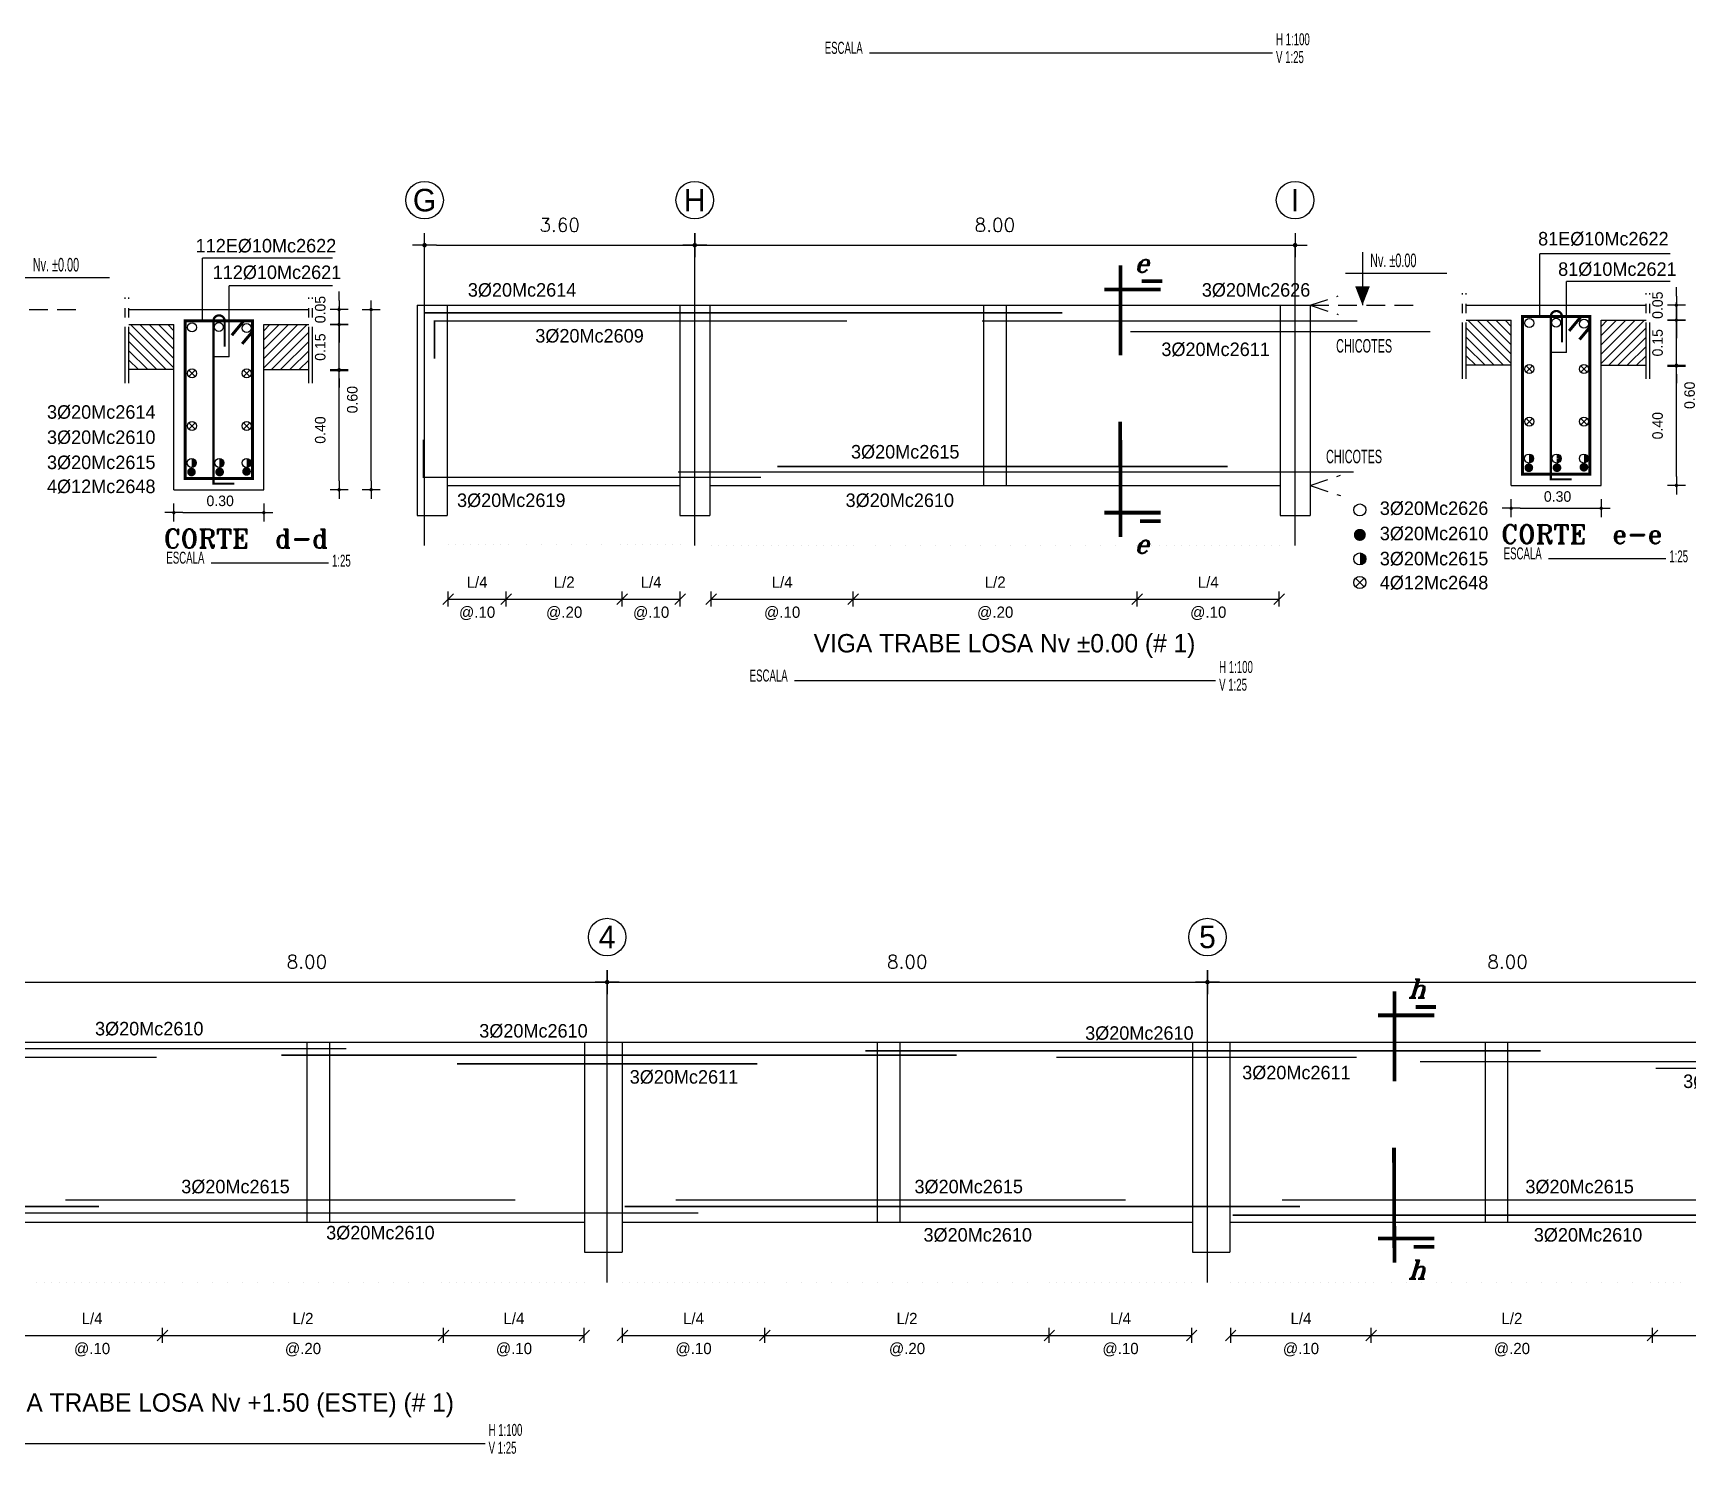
# Model space of a CAD drawing. Extents: x -2 to 140, y 23 to 108.
# Drawn here: x 49.76 to 71.81, y 62.12 to 81.05 of the extents above; entities that cross this region are included whole.
import ezdxf
from ezdxf.enums import TextEntityAlignment as Align

# ---------------------------------------------------------------- set-up
doc = ezdxf.new("R2010")
doc.units = 0
doc.header["$MEASUREMENT"] = 0
doc.linetypes.add('CENTER2', pattern=[1.125, 0.75, -0.125, 0.125, -0.125])
doc.linetypes.add('HIDDEN', pattern=[0.375, 0.25, -0.125])
doc.layers.get('0').update_dxf_attribs({"linetype": 'CONTINUOUS'})
doc.layers.get('DEFPOINTS').update_dxf_attribs({"color": 8, "linetype": 'CONTINUOUS'})
for name, color, linetype in [('ACEROS', 5, 'CONTINUOUS'), ('COLUMNAS', 2, 'CONTINUOUS'), ('EJES', 1, 'CONTINUOUS'), ('ESTRIBOS', 2, 'CONTINUOUS'), ('HIERROS', 5, 'CONTINUOUS'), ('L1', 5, 'CONTINUOUS'), ('LINEAS', 7, 'CONTINUOUS'), ('VIGAS', 7, 'CONTINUOUS')]:
    doc.layers.add(name, color=color, linetype=linetype)
doc.styles.add('ROMANT', font='romant')
doc.styles.add('STANDART', font='TXT.SHX', dxfattribs={"height": 0.18})
doc.dimstyles.new('ESCALA25', dxfattribs={"dimscale": 2, "dimtxt": 0.07, "dimasz": 0.06, "dimexe": 0, "dimexo": 0.06, "dimgap": 0.09, "dimtad": 1, "dimlfac": 0.25, "dimzin": 0, "dimtxsty": 'STANDARD', "dimblk": 'DOT', "dimcen": 0.09, "dimse1": 1, "dimse2": 1, "dimclrd": 1, "dimclre": 1, "dimclrt": 2, "dimazin": 3, "dimtfac": 1, "dimtix": 1, "dimtmove": 0, "dimatfit": 3, "dimtvp": 1.428571, "dimtolj": 1, "dimtzin": 0})
doc.dimstyles.new('STYLE100', dxfattribs={"dimscale": 2, "dimtxt": 0.08, "dimasz": 0.08, "dimexe": 0, "dimexo": 0.06, "dimgap": 0.09, "dimtad": 1, "dimzin": 0, "dimtxsty": 'STANDART', "dimblk": 'DOT', "dimcen": 0.09, "dimse1": 1, "dimse2": 1, "dimclrd": 1, "dimclre": 1, "dimclrt": 2, "dimazin": 3, "dimtfac": 1, "dimtix": 1, "dimtmove": 0, "dimatfit": 3, "dimtvp": 1.25, "dimtolj": 1, "dimtzin": 0})

# ---------------------------------------------------------------- blocks, each defined once
blk = doc.blocks.new('*X1')
at = {"color": 0}
for p, q in [((24.221, 27.809), (24.797, 28.386)), ((24.221, 27.933), (24.674, 28.386)), ((24.221, 28.057), (24.55, 28.386)), ((24.221, 28.181), (24.426, 28.386)), ((24.221, 28.304), (24.302, 28.386)), ((24.321, 27.786), (24.821, 28.286)), ((24.445, 27.786), (24.821, 28.162)), ((24.568, 27.786), (24.821, 28.038)), ((24.692, 27.786), (24.821, 27.914)), ((24.816, 27.786), (24.821, 27.791))]:
    blk.add_line(p, q, dxfattribs=at)
blk = doc.blocks.new('DOT')
at = {"color": 0}
for p, q in [((-1, 0), (1, 0)), ((0, 1), (0, -1))]:
    blk.add_line(p, q, dxfattribs=at)
at = {"color": 2, "linetype": 'BYBLOCK', "const_width": 0.1875}
blk.add_lwpolyline([(0.09375, 0, 1), (-0.09375, 0, 1)], format="xyb", close=True, dxfattribs=at)
blk = doc.blocks.new('*D102')
at = {"color": 1, "linetype": 'BYBLOCK'}
for p, q in [((53.787, 76.757), (53.787, 76.877)), ((53.787, 76.437), (53.787, 76.637)), ((53.787, 76.317), (53.787, 76.197))]:
    blk.add_line(p, q, dxfattribs=at)
at = {"layer": 'DEFPOINTS', "color": 0, "linetype": 'BYBLOCK'}
for p in [(53.787, 76.637), (53.787, 76.637), (52.785, 76.437)]:
    blk.add_point(p, dxfattribs=at)
at = {"color": 1, "linetype": 'BYBLOCK', "xscale": 0.12, "yscale": 0.12, "zscale": 0.12}
for p, rotation in [((53.787, 76.637), 270), ((53.787, 76.437), 90)]:
    blk.add_blockref('DOT', p, dxfattribs=dict(at, rotation=rotation))
at = {"color": 2, "linetype": 'BYBLOCK', "insert": (53.537, 76.637), "char_height": 0.14, "attachment_point": 5, "rotation": 90}
blk.add_mtext('\\A1;0.05', dxfattribs=at)
blk = doc.blocks.new('_DOT')
at = {"color": 0, "linetype": 'BYBLOCK'}
blk.add_line((-0.5, 0), (-1, 0), dxfattribs=at)
at = {"color": 0, "linetype": 'BYBLOCK', "const_width": 0.5}
blk.add_lwpolyline([(-0.25, 0, 1), (0.25, 0, 1)], format="xyb", close=True, dxfattribs=at)
blk = doc.blocks.new('*D100')
at = {"color": 1, "linetype": 'BYBLOCK'}
for p, q in [((53.787, 76.557), (53.787, 76.677)), ((53.787, 75.837), (53.787, 76.437)), ((53.787, 75.717), (53.787, 75.597))]:
    blk.add_line(p, q, dxfattribs=at)
at = {"layer": 'DEFPOINTS', "color": 0, "linetype": 'BYBLOCK'}
for p in [(52.785, 76.437), (53.787, 76.437), (52.785, 75.837)]:
    blk.add_point(p, dxfattribs=at)
at = {"color": 1, "linetype": 'BYBLOCK', "xscale": 0.12, "yscale": 0.12, "zscale": 0.12}
for p, rotation in [((53.787, 76.437), 270), ((53.787, 75.837), 90)]:
    blk.add_blockref('DOT', p, dxfattribs=dict(at, rotation=rotation))
at = {"color": 2, "linetype": 'BYBLOCK', "insert": (53.537, 76.137), "char_height": 0.14, "attachment_point": 5, "rotation": 90}
blk.add_mtext('\\A1;0.15', dxfattribs=at)
blk = doc.blocks.new('*D99')
at = {"color": 1, "linetype": 'BYBLOCK'}
blk.add_line((54.214, 74.357), (54.214, 76.517), dxfattribs=at)
at = {"layer": 'DEFPOINTS', "color": 0, "linetype": 'BYBLOCK'}
for p in [(52.824, 76.637), (54.214, 76.637), (52.824, 74.237)]:
    blk.add_point(p, dxfattribs=at)
at = {"color": 1, "linetype": 'BYBLOCK', "xscale": 0.12, "yscale": 0.12, "zscale": 0.12}
for p, rotation in [((54.214, 76.637), 90), ((54.214, 74.237), 270)]:
    blk.add_blockref('DOT', p, dxfattribs=dict(at, rotation=rotation))
at = {"color": 2, "linetype": 'BYBLOCK', "insert": (53.964, 75.437), "char_height": 0.14, "attachment_point": 5, "rotation": 90}
blk.add_mtext('\\A1;0.60', dxfattribs=at)
blk = doc.blocks.new('*D101')
at = {"color": 1, "linetype": 'BYBLOCK'}
blk.add_line((51.705, 73.932), (52.665, 73.932), dxfattribs=at)
at = {"layer": 'DEFPOINTS', "color": 0, "linetype": 'BYBLOCK'}
for p in [(52.785, 73.932), (51.585, 73.867), (52.785, 73.867)]:
    blk.add_point(p, dxfattribs=at)
at = {"color": 1, "linetype": 'BYBLOCK', "xscale": 0.12, "yscale": 0.12, "zscale": 0.12, "rotation": 180}
blk.add_blockref('DOT', (51.585, 73.932), dxfattribs=at)
at = {"color": 1, "linetype": 'BYBLOCK', "xscale": 0.12, "yscale": 0.12, "zscale": 0.12}
blk.add_blockref('DOT', (52.785, 73.932), dxfattribs=at)
at = {"color": 2, "linetype": 'BYBLOCK', "insert": (52.203, 74.088), "char_height": 0.14, "attachment_point": 5}
blk.add_mtext('\\A1;0.30', dxfattribs=at)
blk = doc.blocks.new('*D98')
at = {"color": 1, "linetype": 'BYBLOCK'}
blk.add_line((53.787, 74.357), (53.787, 75.707), dxfattribs=at)
at = {"layer": 'DEFPOINTS', "color": 0, "linetype": 'BYBLOCK'}
for p in [(52.87, 75.827), (53.787, 75.827), (52.87, 74.237)]:
    blk.add_point(p, dxfattribs=at)
at = {"color": 1, "linetype": 'BYBLOCK', "xscale": 0.12, "yscale": 0.12, "zscale": 0.12}
for p, rotation in [((53.787, 75.827), 90), ((53.787, 74.237), 270)]:
    blk.add_blockref('DOT', p, dxfattribs=dict(at, rotation=rotation))
at = {"color": 2, "linetype": 'BYBLOCK', "insert": (53.537, 75.032), "char_height": 0.14, "attachment_point": 5, "rotation": 90}
blk.add_mtext('\\A1;0.40', dxfattribs=at)
blk = doc.blocks.new('*D106')
at = {"color": 1, "linetype": 'BYBLOCK'}
for p, q in [((71.608, 76.615), (71.608, 76.735)), ((71.608, 75.895), (71.608, 76.495)), ((71.608, 75.775), (71.608, 75.655))]:
    blk.add_line(p, q, dxfattribs=at)
at = {"layer": 'DEFPOINTS', "color": 0, "linetype": 'BYBLOCK'}
for p in [(70.606, 76.495), (71.608, 76.495), (70.606, 75.895)]:
    blk.add_point(p, dxfattribs=at)
at = {"color": 1, "linetype": 'BYBLOCK', "xscale": 0.12, "yscale": 0.12, "zscale": 0.12}
for p, rotation in [((71.608, 76.495), 270), ((71.608, 75.895), 90)]:
    blk.add_blockref('DOT', p, dxfattribs=dict(at, rotation=rotation))
at = {"color": 2, "linetype": 'BYBLOCK', "insert": (71.358, 76.195), "char_height": 0.14, "attachment_point": 5, "rotation": 90}
blk.add_mtext('\\A1;0.15', dxfattribs=at)
blk = doc.blocks.new('*D104')
at = {"color": 1, "linetype": 'BYBLOCK'}
for p, q in [((71.608, 76.815), (71.608, 76.935)), ((71.608, 76.495), (71.608, 76.695)), ((71.608, 76.375), (71.608, 76.255))]:
    blk.add_line(p, q, dxfattribs=at)
at = {"layer": 'DEFPOINTS', "color": 0, "linetype": 'BYBLOCK'}
for p in [(71.608, 76.695), (71.608, 76.695), (70.606, 76.495)]:
    blk.add_point(p, dxfattribs=at)
at = {"color": 1, "linetype": 'BYBLOCK', "xscale": 0.12, "yscale": 0.12, "zscale": 0.12}
for p, rotation in [((71.608, 76.695), 270), ((71.608, 76.495), 90)]:
    blk.add_blockref('DOT', p, dxfattribs=dict(at, rotation=rotation))
at = {"color": 2, "linetype": 'BYBLOCK', "insert": (71.358, 76.695), "char_height": 0.14, "attachment_point": 5, "rotation": 90}
blk.add_mtext('\\A1;0.05', dxfattribs=at)
blk = doc.blocks.new('*D103')
at = {"color": 1, "linetype": 'BYBLOCK'}
blk.add_line((72.035, 74.415), (72.035, 76.575), dxfattribs=at)
at = {"layer": 'DEFPOINTS', "color": 0, "linetype": 'BYBLOCK'}
for p in [(70.645, 76.695), (72.035, 76.695), (70.645, 74.295)]:
    blk.add_point(p, dxfattribs=at)
at = {"color": 1, "linetype": 'BYBLOCK', "xscale": 0.12, "yscale": 0.12, "zscale": 0.12}
for p, rotation in [((72.035, 76.695), 90), ((72.035, 74.295), 270)]:
    blk.add_blockref('DOT', p, dxfattribs=dict(at, rotation=rotation))
at = {"color": 2, "linetype": 'BYBLOCK', "insert": (71.785, 75.495), "char_height": 0.14, "attachment_point": 5, "rotation": 90}
blk.add_mtext('\\A1;0.60', dxfattribs=at)
blk = doc.blocks.new('*D107')
at = {"color": 1, "linetype": 'BYBLOCK'}
blk.add_line((71.608, 74.415), (71.608, 75.765), dxfattribs=at)
at = {"layer": 'DEFPOINTS', "color": 0, "linetype": 'BYBLOCK'}
for p in [(70.691, 75.885), (71.608, 75.885), (70.691, 74.295)]:
    blk.add_point(p, dxfattribs=at)
at = {"color": 1, "linetype": 'BYBLOCK', "xscale": 0.12, "yscale": 0.12, "zscale": 0.12}
for p, rotation in [((71.608, 75.885), 90), ((71.608, 74.295), 270)]:
    blk.add_blockref('DOT', p, dxfattribs=dict(at, rotation=rotation))
at = {"color": 2, "linetype": 'BYBLOCK', "insert": (71.358, 75.09), "char_height": 0.14, "attachment_point": 5, "rotation": 90}
blk.add_mtext('\\A1;0.40', dxfattribs=at)
blk = doc.blocks.new('*D105')
at = {"color": 1, "linetype": 'BYBLOCK'}
blk.add_line((69.526, 73.99), (70.486, 73.99), dxfattribs=at)
at = {"layer": 'DEFPOINTS', "color": 0, "linetype": 'BYBLOCK'}
for p in [(69.406, 73.925), (70.606, 73.99), (70.606, 73.925)]:
    blk.add_point(p, dxfattribs=at)
at = {"color": 1, "linetype": 'BYBLOCK', "xscale": 0.12, "yscale": 0.12, "zscale": 0.12, "rotation": 180}
blk.add_blockref('DOT', (69.406, 73.99), dxfattribs=at)
at = {"color": 1, "linetype": 'BYBLOCK', "xscale": 0.12, "yscale": 0.12, "zscale": 0.12}
blk.add_blockref('DOT', (70.606, 73.99), dxfattribs=at)
at = {"color": 2, "linetype": 'BYBLOCK', "insert": (70.025, 74.146), "char_height": 0.14, "attachment_point": 5}
blk.add_mtext('\\A1;0.30', dxfattribs=at)
blk = doc.blocks.new('*D142')
at = {"color": 1, "linetype": 'BYBLOCK'}
blk.add_line((55.135, 78.22), (58.415, 78.22), dxfattribs=at)
at = {"layer": 'DEFPOINTS', "color": 0, "linetype": 'BYBLOCK'}
for p in [(54.975, 78.22), (58.575, 78.22), (58.575, 78.22)]:
    blk.add_point(p, dxfattribs=at)
at = {"color": 1, "linetype": 'BYBLOCK', "xscale": 0.16, "yscale": 0.16, "zscale": 0.16, "rotation": 180}
blk.add_blockref('DOT', (54.975, 78.22), dxfattribs=at)
at = {"color": 1, "linetype": 'BYBLOCK', "xscale": 0.16, "yscale": 0.16, "zscale": 0.16}
blk.add_blockref('DOT', (58.575, 78.22), dxfattribs=at)
at = {"color": 2, "linetype": 'BYBLOCK', "insert": (56.775, 78.49), "char_height": 0.18, "attachment_point": 5, "style": 'STANDART'}
blk.add_mtext('\\A1;3.60', dxfattribs=at)
blk = doc.blocks.new('*D143')
at = {"color": 1, "linetype": 'BYBLOCK'}
blk.add_line((58.735, 78.22), (66.415, 78.22), dxfattribs=at)
at = {"layer": 'DEFPOINTS', "color": 0, "linetype": 'BYBLOCK'}
for p in [(58.575, 78.22), (66.575, 78.22), (66.575, 78.22)]:
    blk.add_point(p, dxfattribs=at)
at = {"color": 1, "linetype": 'BYBLOCK', "xscale": 0.16, "yscale": 0.16, "zscale": 0.16, "rotation": 180}
blk.add_blockref('DOT', (58.575, 78.22), dxfattribs=at)
at = {"color": 1, "linetype": 'BYBLOCK', "xscale": 0.16, "yscale": 0.16, "zscale": 0.16}
blk.add_blockref('DOT', (66.575, 78.22), dxfattribs=at)
at = {"color": 2, "linetype": 'BYBLOCK', "insert": (62.575, 78.49), "char_height": 0.18, "attachment_point": 5, "style": 'STANDART'}
blk.add_mtext('\\A1;8.00', dxfattribs=at)
blk = doc.blocks.new('*D150')
at = {"color": 1, "linetype": 'BYBLOCK'}
blk.add_line((49.567, 68.403), (57.247, 68.403), dxfattribs=at)
at = {"layer": 'DEFPOINTS', "color": 0, "linetype": 'BYBLOCK'}
for p in [(49.407, 68.403), (57.407, 68.403), (57.407, 68.403)]:
    blk.add_point(p, dxfattribs=at)
at = {"color": 1, "linetype": 'BYBLOCK', "xscale": 0.16, "yscale": 0.16, "zscale": 0.16, "rotation": 180}
blk.add_blockref('DOT', (49.407, 68.403), dxfattribs=at)
at = {"color": 1, "linetype": 'BYBLOCK', "xscale": 0.16, "yscale": 0.16, "zscale": 0.16}
blk.add_blockref('DOT', (57.407, 68.403), dxfattribs=at)
at = {"color": 2, "linetype": 'BYBLOCK', "insert": (53.407, 68.673), "char_height": 0.18, "attachment_point": 5, "style": 'STANDART'}
blk.add_mtext('\\A1;8.00', dxfattribs=at)
blk = doc.blocks.new('*D151')
at = {"color": 1, "linetype": 'BYBLOCK'}
blk.add_line((57.567, 68.403), (65.247, 68.403), dxfattribs=at)
at = {"layer": 'DEFPOINTS', "color": 0, "linetype": 'BYBLOCK'}
for p in [(57.407, 68.403), (65.407, 68.403), (65.407, 68.403)]:
    blk.add_point(p, dxfattribs=at)
at = {"color": 1, "linetype": 'BYBLOCK', "xscale": 0.16, "yscale": 0.16, "zscale": 0.16, "rotation": 180}
blk.add_blockref('DOT', (57.407, 68.403), dxfattribs=at)
at = {"color": 1, "linetype": 'BYBLOCK', "xscale": 0.16, "yscale": 0.16, "zscale": 0.16}
blk.add_blockref('DOT', (65.407, 68.403), dxfattribs=at)
at = {"color": 2, "linetype": 'BYBLOCK', "insert": (61.407, 68.673), "char_height": 0.18, "attachment_point": 5, "style": 'STANDART'}
blk.add_mtext('\\A1;8.00', dxfattribs=at)
blk = doc.blocks.new('*D152')
at = {"color": 1, "linetype": 'BYBLOCK'}
blk.add_line((65.567, 68.403), (73.247, 68.403), dxfattribs=at)
at = {"layer": 'DEFPOINTS', "color": 0, "linetype": 'BYBLOCK'}
for p in [(65.407, 68.403), (73.407, 68.403), (73.407, 68.403)]:
    blk.add_point(p, dxfattribs=at)
at = {"color": 1, "linetype": 'BYBLOCK', "xscale": 0.16, "yscale": 0.16, "zscale": 0.16, "rotation": 180}
blk.add_blockref('DOT', (65.407, 68.403), dxfattribs=at)
at = {"color": 1, "linetype": 'BYBLOCK', "xscale": 0.16, "yscale": 0.16, "zscale": 0.16}
blk.add_blockref('DOT', (73.407, 68.403), dxfattribs=at)
at = {"color": 2, "linetype": 'BYBLOCK', "insert": (69.407, 68.673), "char_height": 0.18, "attachment_point": 5, "style": 'STANDART'}
blk.add_mtext('\\A1;8.00', dxfattribs=at)

msp = doc.modelspace()

# ---------------------------------------------------------------- linework, layer by layer
for p, q in [((55.218, 73.435), (55.36, 73.577)), ((55.289, 73.406), (55.289, 73.606)), ((55.289, 73.506), (56.062, 73.506)), ((55.991, 73.435), (56.132, 73.577)), ((56.062, 73.406), (56.062, 73.606)), ((56.062, 73.506), (57.607, 73.506)), ((57.537, 73.435), (57.678, 73.577)), ((57.607, 73.406), (57.607, 73.606)), ((57.607, 73.506), (58.38, 73.506)), ((58.309, 73.435), (58.451, 73.577)), ((58.38, 73.406), (58.38, 73.606)), ((58.723, 73.435), (58.865, 73.577)), ((58.794, 73.406), (58.794, 73.606)), ((58.794, 73.506), (60.686, 73.506)), ((60.616, 73.435), (60.757, 73.577)), ((60.686, 73.406), (60.686, 73.606)), ((60.686, 73.506), (64.471, 73.506)), ((64.401, 73.435), (64.542, 73.577)), ((64.471, 73.406), (64.471, 73.606)), ((64.471, 73.506), (66.364, 73.506)), ((66.293, 73.435), (66.435, 73.577)), ((66.364, 73.406), (66.364, 73.606)), ((51.41, 63.626), (51.552, 63.767)), ((51.481, 63.597), (51.481, 63.797)), ((55.158, 63.626), (55.3, 63.767)), ((55.229, 63.597), (55.229, 63.797)), ((57.033, 63.626), (57.174, 63.767)), ((57.103, 63.597), (57.103, 63.797)), ((57.54, 63.626), (57.682, 63.767)), ((57.611, 63.597), (57.611, 63.797)), ((59.437, 63.626), (59.578, 63.767)), ((59.507, 63.597), (59.507, 63.797)), ((63.23, 63.626), (63.371, 63.767)), ((63.3, 63.597), (63.3, 63.797)), ((65.126, 63.626), (65.268, 63.767)), ((65.197, 63.597), (65.197, 63.797)), ((65.646, 63.626), (65.787, 63.767)), ((65.717, 63.597), (65.717, 63.797)), ((67.52, 63.626), (67.662, 63.767)), ((67.591, 63.597), (67.591, 63.797)), ((71.268, 63.626), (71.41, 63.767)), ((71.339, 63.597), (71.339, 63.797)), ((49.607, 63.697), (51.481, 63.697)), ((51.481, 63.697), (55.229, 63.697)), ((55.229, 63.697), (57.103, 63.697)), ((57.611, 63.697), (59.507, 63.697)), ((59.507, 63.697), (63.3, 63.697)), ((63.3, 63.697), (65.197, 63.697)), ((65.717, 63.697), (67.591, 63.697)), ((67.591, 63.697), (71.339, 63.697)), ((71.339, 63.697), (73.213, 63.697))]:
    msp.add_line(p, q)
for centre in [(54.975, 78.82), (58.575, 78.82), (66.575, 78.82), (57.407, 69.003), (65.407, 69.003)]:
    msp.add_circle(centre, 0.25)
at = {"layer": 'ACEROS', "color": 1, "linetype": 'CENTER2', "const_width": 0.05}
for points in [[(64.25, 77.951), (64.25, 76.751)], [(64.25, 74.334), (64.245, 75.867)], [(67.899, 68.282), (67.899, 67.083)], [(67.899, 64.665), (67.893, 66.198)]]:
    msp.add_lwpolyline(points, dxfattribs=at)
at = {"layer": 'ACEROS', "color": 1, "linetype": 'CONTINUOUS', "const_width": 0.05}
for points in [[(64.783, 77.628), (64.034, 77.628)], [(64.807, 77.74), (64.532, 77.74)], [(64.783, 74.656), (64.034, 74.656)], [(64.783, 74.544), (64.508, 74.544)], [(68.431, 67.96), (67.682, 67.96)], [(68.455, 68.071), (68.18, 68.071)], [(68.431, 64.987), (67.682, 64.987)], [(68.431, 64.876), (68.157, 64.876)]]:
    msp.add_lwpolyline(points, dxfattribs=at)
at = {"layer": 'ACEROS', "color": 5, "linetype": 'CONTINUOUS', "const_width": 0.04}
for points in [[(51.783, 75.112), (51.783, 77.212), (52.683, 77.212), (52.683, 75.112)], [(69.604, 75.17), (69.604, 77.27), (70.504, 77.27), (70.504, 75.17)]]:
    msp.add_lwpolyline(points, close=True, dxfattribs=at)
at = {"layer": 'ACEROS', "const_width": 0.02}
for points in [[(63.472, 77.318), (54.972, 77.318), (54.972, 76.818)], [(60.606, 77.21), (55.106, 77.21), (55.106, 76.71)], [(67.404, 77.21), (62.404, 77.21)], [(68.379, 77.067), (64.379, 77.067)], [(59.459, 75.127), (54.959, 75.127), (54.959, 75.627)], [(67.354, 75.199), (58.354, 75.199)], [(65.675, 75.271), (59.675, 75.271)], [(53.934, 67.517), (44.934, 67.517)], [(69.849, 67.488), (60.849, 67.488)], [(51.405, 67.401), (47.405, 67.401)], [(62.067, 67.43), (53.067, 67.43)], [(59.407, 67.313), (55.407, 67.313)], [(67.394, 67.401), (63.394, 67.401)], [(74.24, 67.342), (68.24, 67.342)], [(74.378, 67.254), (71.378, 67.254)], [(56.186, 65.501), (50.186, 65.501)], [(64.319, 65.501), (58.319, 65.501)], [(72.402, 65.501), (66.402, 65.501)], [(50.636, 65.414), (41.636, 65.414)], [(58.623, 65.326), (49.623, 65.326)], [(66.641, 65.414), (57.641, 65.414)], [(74.745, 65.297), (65.745, 65.297)]]:
    msp.add_lwpolyline(points, dxfattribs=at)
at = {"layer": 'COLUMNAS', "color": 1, "linetype": 'CONTINUOUS'}
msp.add_solid([(67.375, 77.673), (67.572, 77.673), (67.473, 77.42)], dxfattribs=at)
at = {"layer": 'DEFPOINTS', "color": 0, "linetype": 'BYBLOCK'}
for p in [(69.147, 75.02), (51.326, 74.962)]:
    msp.add_point(p, dxfattribs=at)
at = {"layer": 'EJES', "color": 7, "linetype": 'CONTINUOUS'}
for p, q in [((60.905, 80.783), (66.273, 80.783)), ((52.37, 76.734), (52.37, 77.678)), ((70.191, 76.792), (70.191, 77.736)), ((70.191, 76.792), (69.982, 76.792)), ((52.37, 76.734), (52.161, 76.734)), ((52.132, 73.99), (53.693, 73.99)), ((69.953, 74.048), (71.514, 74.048)), ((59.906, 72.421), (65.515, 72.421)), ((48.808, 62.257), (55.78, 62.257))]:
    msp.add_line(p, q, dxfattribs=at)
at = {"layer": 'EJES'}
for p, q in [((54.975, 74.22), (54.975, 78.22)), ((58.575, 74.22), (58.575, 78.22)), ((66.575, 74.22), (66.575, 78.22)), ((57.407, 64.403), (57.407, 68.403)), ((65.407, 64.403), (65.407, 68.403))]:
    msp.add_line(p, q, dxfattribs=at)
at = {"layer": 'EJES', "color": 7, "linetype": 'HIDDEN'}
for p, q in [((66.775, 77.42), (68.225, 77.42)), ((48.954, 77.362), (50.404, 77.362))]:
    msp.add_line(p, q, dxfattribs=at)
at = {"layer": 'ESTRIBOS'}
for p, q in [((55.289, 74.23), (55.289, 74.23)), ((55.389, 74.23), (55.389, 74.23)), ((55.489, 74.23), (55.489, 74.23)), ((55.589, 74.23), (55.589, 74.23)), ((55.689, 74.23), (55.689, 74.23)), ((55.789, 74.23), (55.789, 74.23)), ((55.889, 74.23), (55.889, 74.23)), ((55.989, 74.23), (55.989, 74.23)), ((56.089, 74.23), (56.089, 74.23)), ((56.335, 74.23), (56.335, 74.23)), ((56.535, 74.23), (56.535, 74.23)), ((56.735, 74.23), (56.735, 74.23)), ((56.935, 74.23), (56.935, 74.23)), ((57.135, 74.23), (57.135, 74.23)), ((57.335, 74.23), (57.335, 74.23)), ((57.58, 74.23), (57.58, 74.23)), ((57.68, 74.23), (57.68, 74.23)), ((57.78, 74.23), (57.78, 74.23)), ((57.88, 74.23), (57.88, 74.23)), ((57.98, 74.23), (57.98, 74.23)), ((58.08, 74.23), (58.08, 74.23)), ((58.18, 74.23), (58.18, 74.23)), ((58.28, 74.23), (58.28, 74.23)), ((58.38, 74.23), (58.38, 74.23)), ((58.794, 74.218), (58.794, 74.218)), ((58.894, 74.218), (58.894, 74.218)), ((58.994, 74.218), (58.994, 74.218)), ((59.094, 74.218), (59.094, 74.218)), ((59.194, 74.218), (59.194, 74.218)), ((59.294, 74.218), (59.294, 74.218)), ((59.394, 74.218), (59.394, 74.218)), ((59.494, 74.218), (59.494, 74.218)), ((59.594, 74.218), (59.594, 74.218)), ((59.694, 74.218), (59.694, 74.218)), ((59.794, 74.218), (59.794, 74.218)), ((59.894, 74.218), (59.894, 74.218)), ((59.994, 74.218), (59.994, 74.218)), ((60.094, 74.218), (60.094, 74.218)), ((60.194, 74.218), (60.194, 74.218)), ((60.294, 74.218), (60.294, 74.218)), ((60.394, 74.218), (60.394, 74.218)), ((60.494, 74.218), (60.494, 74.218)), ((60.594, 74.218), (60.594, 74.218)), ((60.694, 74.218), (60.694, 74.218)), ((60.979, 74.218), (60.979, 74.218)), ((61.179, 74.218), (61.179, 74.218)), ((61.379, 74.218), (61.379, 74.218)), ((61.579, 74.218), (61.579, 74.218)), ((61.779, 74.218), (61.779, 74.218)), ((61.979, 74.218), (61.979, 74.218)), ((62.179, 74.218), (62.179, 74.218)), ((62.379, 74.218), (62.379, 74.218)), ((62.579, 74.218), (62.579, 74.218)), ((62.779, 74.218), (62.779, 74.218)), ((62.979, 74.218), (62.979, 74.218)), ((63.179, 74.218), (63.179, 74.218)), ((63.379, 74.218), (63.379, 74.218)), ((63.579, 74.218), (63.579, 74.218)), ((63.779, 74.218), (63.779, 74.218)), ((63.979, 74.218), (63.979, 74.218)), ((64.179, 74.218), (64.179, 74.218)), ((64.464, 74.218), (64.464, 74.218)), ((64.564, 74.218), (64.564, 74.218)), ((64.664, 74.218), (64.664, 74.218)), ((64.764, 74.218), (64.764, 74.218)), ((64.864, 74.218), (64.864, 74.218)), ((64.964, 74.218), (64.964, 74.218)), ((65.064, 74.218), (65.064, 74.218)), ((65.164, 74.218), (65.164, 74.218)), ((65.264, 74.218), (65.264, 74.218)), ((65.364, 74.218), (65.364, 74.218)), ((65.464, 74.218), (65.464, 74.218)), ((65.564, 74.218), (65.564, 74.218)), ((65.664, 74.218), (65.664, 74.218)), ((65.764, 74.218), (65.764, 74.218)), ((65.864, 74.218), (65.864, 74.218)), ((65.964, 74.218), (65.964, 74.218)), ((66.064, 74.218), (66.064, 74.218)), ((66.164, 74.218), (66.164, 74.218)), ((66.264, 74.218), (66.264, 74.218)), ((66.364, 74.218), (66.364, 74.218)), ((49.807, 64.397), (49.807, 64.397)), ((49.907, 64.397), (49.907, 64.397)), ((50.007, 64.397), (50.007, 64.397)), ((50.107, 64.397), (50.107, 64.397)), ((50.207, 64.397), (50.207, 64.397)), ((50.307, 64.397), (50.307, 64.397)), ((50.407, 64.397), (50.407, 64.397)), ((50.507, 64.397), (50.507, 64.397)), ((50.607, 64.397), (50.607, 64.397)), ((50.707, 64.397), (50.707, 64.397)), ((50.807, 64.397), (50.807, 64.397)), ((50.907, 64.397), (50.907, 64.397)), ((51.007, 64.397), (51.007, 64.397)), ((51.107, 64.397), (51.107, 64.397)), ((51.207, 64.397), (51.207, 64.397)), ((51.307, 64.397), (51.307, 64.397)), ((51.407, 64.397), (51.407, 64.397)), ((51.507, 64.397), (51.507, 64.397)), ((51.755, 64.397), (51.755, 64.397)), ((51.955, 64.397), (51.955, 64.397)), ((52.155, 64.397), (52.155, 64.397)), ((52.355, 64.397), (52.355, 64.397)), ((52.555, 64.397), (52.555, 64.397)), ((52.755, 64.397), (52.755, 64.397)), ((52.955, 64.397), (52.955, 64.397)), ((53.155, 64.397), (53.155, 64.397)), ((53.355, 64.397), (53.355, 64.397)), ((53.555, 64.397), (53.555, 64.397)), ((53.755, 64.397), (53.755, 64.397)), ((53.955, 64.397), (53.955, 64.397)), ((54.155, 64.397), (54.155, 64.397)), ((54.355, 64.397), (54.355, 64.397)), ((54.555, 64.397), (54.555, 64.397)), ((54.755, 64.397), (54.755, 64.397)), ((54.955, 64.397), (54.955, 64.397)), ((55.203, 64.397), (55.203, 64.397)), ((55.303, 64.397), (55.303, 64.397)), ((55.403, 64.397), (55.403, 64.397)), ((55.503, 64.397), (55.503, 64.397)), ((55.603, 64.397), (55.603, 64.397)), ((55.703, 64.397), (55.703, 64.397)), ((55.803, 64.397), (55.803, 64.397)), ((55.903, 64.397), (55.903, 64.397)), ((56.003, 64.397), (56.003, 64.397)), ((56.103, 64.397), (56.103, 64.397)), ((56.203, 64.397), (56.203, 64.397)), ((56.303, 64.397), (56.303, 64.397)), ((56.403, 64.397), (56.403, 64.397)), ((56.503, 64.397), (56.503, 64.397)), ((56.603, 64.397), (56.603, 64.397)), ((56.703, 64.397), (56.703, 64.397)), ((56.803, 64.397), (56.803, 64.397)), ((56.903, 64.397), (56.903, 64.397)), ((57.003, 64.397), (57.003, 64.397)), ((57.103, 64.397), (57.103, 64.397)), ((57.611, 64.397), (57.611, 64.397)), ((57.711, 64.397), (57.711, 64.397)), ((57.811, 64.397), (57.811, 64.397)), ((57.911, 64.397), (57.911, 64.397)), ((58.011, 64.397), (58.011, 64.397)), ((58.111, 64.397), (58.111, 64.397)), ((58.211, 64.397), (58.211, 64.397)), ((58.311, 64.397), (58.311, 64.397)), ((58.411, 64.397), (58.411, 64.397)), ((58.511, 64.397), (58.511, 64.397)), ((58.611, 64.397), (58.611, 64.397)), ((58.711, 64.397), (58.711, 64.397)), ((58.811, 64.397), (58.811, 64.397)), ((58.911, 64.397), (58.911, 64.397)), ((59.011, 64.397), (59.011, 64.397)), ((59.111, 64.397), (59.111, 64.397)), ((59.211, 64.397), (59.211, 64.397)), ((59.311, 64.397), (59.311, 64.397)), ((59.411, 64.397), (59.411, 64.397)), ((59.511, 64.397), (59.511, 64.397)), ((59.804, 64.397), (59.804, 64.397)), ((60.004, 64.397), (60.004, 64.397)), ((60.204, 64.397), (60.204, 64.397)), ((60.404, 64.397), (60.404, 64.397)), ((60.604, 64.397), (60.604, 64.397)), ((60.804, 64.397), (60.804, 64.397)), ((61.004, 64.397), (61.004, 64.397)), ((61.204, 64.397), (61.204, 64.397)), ((61.404, 64.397), (61.404, 64.397)), ((61.604, 64.397), (61.604, 64.397)), ((61.804, 64.397), (61.804, 64.397)), ((62.004, 64.397), (62.004, 64.397)), ((62.204, 64.397), (62.204, 64.397)), ((62.404, 64.397), (62.404, 64.397)), ((62.604, 64.397), (62.604, 64.397)), ((62.804, 64.397), (62.804, 64.397)), ((63.004, 64.397), (63.004, 64.397)), ((63.297, 64.397), (63.297, 64.397)), ((63.397, 64.397), (63.397, 64.397)), ((63.497, 64.397), (63.497, 64.397)), ((63.597, 64.397), (63.597, 64.397)), ((63.697, 64.397), (63.697, 64.397)), ((63.797, 64.397), (63.797, 64.397)), ((63.897, 64.397), (63.897, 64.397)), ((63.997, 64.397), (63.997, 64.397)), ((64.097, 64.397), (64.097, 64.397)), ((64.197, 64.397), (64.197, 64.397)), ((64.297, 64.397), (64.297, 64.397)), ((64.397, 64.397), (64.397, 64.397)), ((64.497, 64.397), (64.497, 64.397)), ((64.597, 64.397), (64.597, 64.397)), ((64.697, 64.397), (64.697, 64.397)), ((64.797, 64.397), (64.797, 64.397)), ((64.897, 64.397), (64.897, 64.397)), ((64.997, 64.397), (64.997, 64.397)), ((65.097, 64.397), (65.097, 64.397)), ((65.197, 64.397), (65.197, 64.397)), ((65.717, 64.397), (65.717, 64.397)), ((65.817, 64.397), (65.817, 64.397)), ((65.917, 64.397), (65.917, 64.397)), ((66.017, 64.397), (66.017, 64.397)), ((66.117, 64.397), (66.117, 64.397)), ((66.217, 64.397), (66.217, 64.397)), ((66.317, 64.397), (66.317, 64.397)), ((66.417, 64.397), (66.417, 64.397)), ((66.517, 64.397), (66.517, 64.397)), ((66.617, 64.397), (66.617, 64.397)), ((66.717, 64.397), (66.717, 64.397)), ((66.817, 64.397), (66.817, 64.397)), ((66.917, 64.397), (66.917, 64.397)), ((67.017, 64.397), (67.017, 64.397)), ((67.117, 64.397), (67.117, 64.397)), ((67.217, 64.397), (67.217, 64.397)), ((67.317, 64.397), (67.317, 64.397)), ((67.417, 64.397), (67.417, 64.397)), ((67.517, 64.397), (67.517, 64.397)), ((67.617, 64.397), (67.617, 64.397)), ((67.865, 64.397), (67.865, 64.397)), ((68.065, 64.397), (68.065, 64.397)), ((68.265, 64.397), (68.265, 64.397)), ((68.465, 64.397), (68.465, 64.397)), ((68.665, 64.397), (68.665, 64.397)), ((68.865, 64.397), (68.865, 64.397)), ((69.065, 64.397), (69.065, 64.397)), ((69.265, 64.397), (69.265, 64.397)), ((69.465, 64.397), (69.465, 64.397)), ((69.665, 64.397), (69.665, 64.397)), ((69.865, 64.397), (69.865, 64.397)), ((70.065, 64.397), (70.065, 64.397)), ((70.265, 64.397), (70.265, 64.397)), ((70.465, 64.397), (70.465, 64.397)), ((70.665, 64.397), (70.665, 64.397)), ((70.865, 64.397), (70.865, 64.397)), ((71.065, 64.397), (71.065, 64.397)), ((71.313, 64.397), (71.313, 64.397)), ((71.413, 64.397), (71.413, 64.397)), ((71.513, 64.397), (71.513, 64.397)), ((71.613, 64.397), (71.613, 64.397)), ((71.713, 64.397), (71.713, 64.397))]:
    msp.add_line(p, q, dxfattribs=at)
at = {"layer": 'L1', "color": 7, "linetype": 'CONTINUOUS'}
for p, q in [((67.473, 78.126), (67.473, 77.42)), ((67.247, 77.846), (68.597, 77.846)), ((49.425, 77.788), (50.776, 77.788))]:
    msp.add_line(p, q, dxfattribs=at)
at = {"layer": 'L1', "color": 2, "linetype": 'CONTINUOUS'}
for points, const_width in [([(69.693, 75.349, 0.414214), (69.722, 75.378, 0.414214), (69.693, 75.407, 1)], 0.0576), ([(70.062, 75.349, 0.414214), (70.09, 75.378, 0.414214), (70.062, 75.407, 1)], 0.0576), ([(70.423, 75.349, 0.414214), (70.452, 75.378, 0.414214), (70.423, 75.407, 1)], 0.0576), ([(51.872, 75.291, 0.414214), (51.901, 75.32, 0.414214), (51.872, 75.349, 1)], 0.0576), ([(52.24, 75.291, 0.414214), (52.269, 75.32, 0.414214), (52.24, 75.349, 1)], 0.0576), ([(52.602, 75.291, 0.414214), (52.631, 75.32, 0.414214), (52.602, 75.349, 1)], 0.0576), ([(67.438, 74, 0.414214), (67.478, 74.04, 0.414214), (67.438, 74.08, 1)], 0.08)]:
    msp.add_lwpolyline(points, format="xyb", dxfattribs=dict(at, const_width=const_width))
for points, const_width in [([(51.84, 75.198, 1), (51.897, 75.198, 1)], 0.0576), ([(52.215, 75.198, 1), (52.273, 75.198, 1)], 0.0576), ([(52.574, 75.205, 1), (52.631, 75.205, 1)], 0.0576), ([(69.661, 75.255, 1), (69.719, 75.255, 1)], 0.0576), ([(70.036, 75.255, 1), (70.094, 75.255, 1)], 0.0576), ([(70.395, 75.262, 1), (70.453, 75.262, 1)], 0.0576), ([(67.398, 74.361, 1), (67.478, 74.361, 1)], 0.08)]:
    msp.add_lwpolyline(points, format="xyb", close=True, dxfattribs=dict(at, const_width=const_width))
at = {"layer": 'L1', "color": 7, "linetype": 'CONTINUOUS'}
for centre in [(51.876, 77.125), (52.233, 77.129), (69.697, 77.183), (70.054, 77.187), (70.424, 77.173), (52.603, 77.115), (51.876, 76.512), (52.603, 76.512), (69.697, 76.57), (70.424, 76.57), (51.876, 75.812), (52.603, 75.812), (69.697, 75.87), (70.424, 75.87), (69.693, 75.378), (70.062, 75.378), (70.423, 75.378), (51.872, 75.32), (52.24, 75.32), (52.602, 75.32)]:
    msp.add_circle(centre, 0.06, dxfattribs=at)
at = {"layer": 'L1', "color": 8, "linetype": 'CONTINUOUS'}
for centre in [(67.438, 74.693), (67.438, 74.04), (67.438, 73.726)]:
    msp.add_circle(centre, 0.08, dxfattribs=at)
at = {"layer": 'LINEAS'}
for p, q in [((69.836, 77.291), (69.836, 78.103)), ((71.572, 78.103), (69.836, 78.103)), ((52.014, 77.233), (52.014, 78.045)), ((53.75, 78.045), (52.014, 78.045)), ((53.75, 77.678), (52.37, 77.678)), ((71.572, 77.736), (70.191, 77.736)), ((68.854, 77.42), (71.254, 77.42)), ((51.033, 77.362), (53.433, 77.362)), ((68.854, 77.22), (69.454, 77.22)), ((70.654, 76.62), (70.654, 77.22)), ((70.654, 77.22), (71.254, 77.22)), ((51.033, 77.162), (51.633, 77.162)), ((52.833, 76.562), (52.833, 77.162)), ((52.833, 77.162), (53.433, 77.162)), ((51.633, 76.562), (51.033, 76.562)), ((51.918, 76.47), (51.833, 76.555)), ((51.833, 76.47), (51.918, 76.555)), ((52.56, 76.47), (52.645, 76.555)), ((52.645, 76.47), (52.56, 76.555)), ((52.833, 76.562), (53.433, 76.562)), ((69.454, 76.62), (68.854, 76.62)), ((69.654, 76.528), (69.739, 76.612)), ((69.739, 76.528), (69.654, 76.612)), ((70.466, 76.528), (70.381, 76.612)), ((70.381, 76.528), (70.466, 76.612)), ((70.654, 76.62), (71.254, 76.62)), ((69.739, 75.828), (69.654, 75.912)), ((69.654, 75.828), (69.739, 75.912)), ((70.381, 75.828), (70.466, 75.912)), ((70.466, 75.828), (70.381, 75.912)), ((51.833, 75.77), (51.918, 75.855)), ((51.918, 75.77), (51.833, 75.855)), ((52.645, 75.77), (52.56, 75.855)), ((52.56, 75.77), (52.645, 75.855)), ((69.454, 75.02), (70.654, 75.02)), ((51.633, 74.962), (52.833, 74.962)), ((67.495, 73.782), (67.382, 73.669)), ((67.382, 73.782), (67.495, 73.669))]:
    msp.add_line(p, q, dxfattribs=at)
at = {"layer": 'LINEAS', "color": 7}
for p, q in [((69.454, 76.62), (69.454, 77.22)), ((51.633, 76.562), (51.633, 77.162))]:
    msp.add_line(p, q, dxfattribs=at)
at = {"layer": 'LINEAS', "color": 7, "linetype": 'CENTER2'}
for points in [[(50.983, 76.382), (50.983, 77.524)], [(51.033, 76.382), (51.033, 77.524)], [(53.433, 76.382), (53.433, 77.524)], [(53.483, 76.382), (53.483, 77.524)], [(68.804, 76.44), (68.804, 77.581)], [(68.854, 76.44), (68.854, 77.581)], [(71.254, 76.44), (71.254, 77.581)], [(71.304, 76.44), (71.304, 77.581)]]:
    msp.add_lwpolyline(points, dxfattribs=at)
at = {"layer": 'LINEAS', "color": 3}
for points in [[(52.414, 75.043, 0.025, 0.025, 0), (52.161, 75.043, 0.03, 0.03, 0), (52.161, 77.21, 0.03, 0.03, -1), (52.311, 77.21, 0.03, 0.03, 0), (52.311, 76.866, 0.03, 0.03, 0)], [(70.235, 75.101, 0.025, 0.025, 0), (69.982, 75.101, 0.03, 0.03, 0), (69.982, 77.268, 0.03, 0.03, -1), (70.132, 77.268, 0.03, 0.03, 0), (70.132, 76.924, 0.03, 0.03, 0)], [(52.44, 75.043, 0.025, 0.025, 0), (52.414, 75.043, 0.03, 0.03, 0)], [(70.262, 75.101, 0.025, 0.025, 0), (70.235, 75.101, 0.03, 0.03, 0)]]:
    msp.add_lwpolyline(points, format="xyseb", dxfattribs=at)
at = {"layer": 'LINEAS', "color": 5, "const_width": 0.04}
for points in [[(52.566, 77.212), (52.406, 77.02)], [(70.387, 77.27), (70.227, 77.078)], [(52.683, 77.071), (52.544, 76.905)], [(70.504, 77.129), (70.366, 76.963)]]:
    msp.add_lwpolyline(points, dxfattribs=at)
at = {"layer": 'LINEAS', "color": 7, "linetype": 'CONTINUOUS'}
for points in [[(51.633, 74.962), (51.633, 76.562)], [(52.833, 74.962), (52.833, 76.562)], [(69.454, 75.02), (69.454, 76.62)], [(70.654, 75.02), (70.654, 76.62)]]:
    msp.add_lwpolyline(points, dxfattribs=at)
at = {"layer": 'VIGAS'}
for p, q in [((54.875, 77.42), (54.875, 74.62)), ((54.875, 77.42), (55.275, 77.42)), ((55.175, 77.42), (58.375, 77.42)), ((55.275, 77.42), (55.275, 74.62)), ((58.375, 77.42), (58.375, 74.62)), ((58.375, 77.42), (58.775, 77.42)), ((58.775, 77.42), (58.775, 74.62)), ((58.775, 77.42), (62.425, 77.42)), ((62.425, 77.42), (62.425, 75.02)), ((62.425, 77.42), (62.725, 77.42)), ((62.725, 77.42), (66.375, 77.42)), ((62.725, 77.42), (62.725, 75.02)), ((66.375, 77.42), (66.375, 74.62)), ((66.375, 77.42), (66.775, 77.42)), ((66.775, 77.42), (66.775, 74.62)), ((55.275, 75.02), (58.375, 75.02)), ((58.775, 75.02), (62.425, 75.02)), ((62.425, 75.02), (62.725, 75.02)), ((62.725, 75.02), (66.375, 75.02)), ((54.875, 74.62), (55.275, 74.62)), ((58.375, 74.62), (58.775, 74.62)), ((66.375, 74.62), (66.775, 74.62)), ((49.607, 67.603), (53.407, 67.603)), ((53.407, 67.603), (53.407, 65.203)), ((53.407, 67.603), (53.707, 67.603)), ((53.707, 67.603), (53.707, 65.203)), ((53.707, 67.603), (57.107, 67.603)), ((57.107, 67.603), (57.107, 64.803)), ((57.107, 67.603), (57.607, 67.603)), ((57.607, 67.603), (57.607, 64.803)), ((57.607, 67.603), (61.007, 67.603)), ((61.007, 67.603), (61.007, 65.203)), ((61.007, 67.603), (61.307, 67.603)), ((61.307, 67.603), (61.307, 65.203)), ((61.307, 67.603), (65.207, 67.603)), ((65.207, 67.603), (65.207, 64.803)), ((65.207, 67.603), (65.707, 67.603)), ((65.707, 67.603), (65.707, 64.803)), ((65.707, 67.603), (69.107, 67.603)), ((69.107, 67.603), (69.107, 65.203)), ((69.107, 67.603), (69.407, 67.603)), ((69.407, 67.603), (69.407, 65.203)), ((69.407, 67.603), (73.207, 67.603)), ((49.607, 65.203), (53.407, 65.203)), ((53.407, 65.203), (53.707, 65.203)), ((53.707, 65.203), (57.107, 65.203)), ((57.607, 65.203), (61.007, 65.203)), ((61.007, 65.203), (61.307, 65.203)), ((61.307, 65.203), (65.207, 65.203)), ((65.707, 65.203), (69.107, 65.203)), ((69.107, 65.203), (69.407, 65.203)), ((69.407, 65.203), (73.207, 65.203)), ((57.107, 64.803), (57.607, 64.803)), ((65.207, 64.803), (65.707, 64.803))]:
    msp.add_line(p, q, dxfattribs=at)
at = {"layer": 'VIGAS', "linetype": 'HIDDEN'}
for p, q in [((66.775, 77.42), (67.151, 77.543)), ((66.775, 77.42), (67.151, 77.297)), ((66.775, 75.02), (67.18, 75.156)), ((66.775, 75.02), (67.18, 74.884))]:
    msp.add_line(p, q, dxfattribs=at)

# ---------------------------------------------------------------- block references
at = {"layer": 'LINEAS', "xscale": -1}
for p in [(93.675, 48.834), (75.854, 48.776)]:
    msp.add_blockref('*X1', p, dxfattribs=at)
at = {"layer": 'LINEAS'}
for p in [(46.433, 48.834), (28.612, 48.776)]:
    msp.add_blockref('*X1', p, dxfattribs=at)

# ---------------------------------------------------------------- texts
for s, height, p in [('G', 0.3, (54.975, 78.82)), ('H', 0.3, (58.575, 78.82)), ('I', 0.3, (66.575, 78.82)), ('3%%C20Mc2614', 0.1801, (50.666, 75.998)), ('3%%C20Mc2610', 0.1801, (50.666, 75.662)), ('3%%C20Mc2615', 0.1801, (50.666, 75.327)), ('4%%C12Mc2648', 0.1801, (50.666, 75.007)), ('3%%C20Mc2626', 0.1801, (68.427, 74.716)), ('3%%C20Mc2610', 0.1801, (68.427, 74.38)), ('3%%C20Mc2615', 0.1801, (68.427, 74.045)), ('4%%C12Mc2648', 0.1801, (68.427, 73.725)), ('VIGA TRABE LOSA Nv %%P0.00 (# 1)', 0.24456, (62.703, 72.887)), ('4', 0.3, (57.407, 69.003)), ('5', 0.3, (65.407, 69.003)), ('VIGA TRABE LOSA Nv +1.50 (ESTE) (# 1)', 0.24456, (52.236, 62.772))]:
    msp.add_text(s, height=height).set_placement(p, align=Align.MIDDLE)
for s, height, p in [('112E%%c10Mc2622', 0.18, (52.861, 78.123)), ('81E%%c10Mc2622', 0.18, (70.683, 78.216)), ('112%%c10Mc2621', 0.18, (53.008, 77.769)), ('81%%c10Mc2621', 0.18, (70.87, 77.811)), ('3%%c20Mc2614', 0.18, (56.274, 77.534)), ('3%%c20Mc2626', 0.18, (66.055, 77.534)), ('3%%c20Mc2609', 0.18, (57.173, 76.923)), ('3%%c20Mc2611', 0.18, (65.516, 76.743)), ('3%%c20Mc2615', 0.18, (61.38, 75.378)), ('3%%c20Mc2619', 0.18, (56.13, 74.732)), ('3%%c20Mc2610', 0.18, (61.308, 74.732)), ('L/4', 0.15, (55.675, 73.656)), ('L/2', 0.15, (56.835, 73.656)), ('L/4', 0.15, (57.994, 73.656)), ('L/4', 0.15, (59.74, 73.656)), ('L/2', 0.15, (62.579, 73.656)), ('L/4', 0.15, (65.418, 73.656)), ('@.10', 0.15, (55.675, 73.256)), ('@.20', 0.15, (56.835, 73.256)), ('@.10', 0.15, (57.994, 73.256)), ('@.10', 0.15, (59.74, 73.256)), ('@.20', 0.15, (62.579, 73.256)), ('@.10', 0.15, (65.418, 73.256)), ('3%%c20Mc2610', 0.18, (51.306, 67.693)), ('3%%c20Mc2610', 0.18, (56.426, 67.664)), ('3%%c20Mc2610', 0.18, (64.5, 67.634)), ('3%%c20Mc2611', 0.18, (66.593, 67.108)), ('3%%c20Mc2611', 0.18, (58.431, 67.05)), ('3%%c20Mc2623', 0.18, (72.469, 66.992)), ('3%%c20Mc2615', 0.18, (52.455, 65.589)), ('3%%c20Mc2615', 0.18, (62.226, 65.589)), ('3%%c20Mc2615', 0.18, (70.367, 65.589)), ('3%%c20Mc2610', 0.18, (54.386, 64.975)), ('3%%c20Mc2610', 0.18, (62.346, 64.946)), ('3%%c20Mc2610', 0.18, (70.479, 64.946)), ('L/4', 0.15, (50.544, 63.847)), ('L/2', 0.15, (53.355, 63.847)), ('L/4', 0.15, (56.166, 63.847)), ('L/4', 0.15, (58.559, 63.847)), ('L/2', 0.15, (61.404, 63.847)), ('L/4', 0.15, (64.249, 63.847)), ('L/4', 0.15, (66.654, 63.847)), ('L/2', 0.15, (69.465, 63.847)), ('@.10', 0.15, (50.544, 63.447)), ('@.20', 0.15, (53.355, 63.447)), ('@.10', 0.15, (56.166, 63.447)), ('@.10', 0.15, (58.559, 63.447)), ('@.20', 0.15, (61.404, 63.447)), ('@.10', 0.15, (64.249, 63.447)), ('@.10', 0.15, (66.654, 63.447)), ('@.20', 0.15, (69.465, 63.447))]:
    msp.add_text(s, height=height).set_placement(p, align=Align.CENTER)
at = {"layer": 'HIERROS', "color": 2, "width": 0.6}
for s, height, p in [('ESCALA', 0.16, (60.307, 80.769)), ('H 1:100', 0.16, (66.321, 80.883)), ('V 1:25', 0.16, (66.321, 80.646)), ('Nv. %%P0.00', 0.18, (67.575, 77.928)), ('Nv. %%P0.00', 0.18, (49.754, 77.87)), ('CHICOTES', 0.18, (67.122, 76.789)), ('CHICOTES', 0.18, (66.988, 75.315)), ('ESCALA', 0.16, (51.534, 73.977)), ('1:25', 0.16, (53.741, 73.937)), ('ESCALA', 0.16, (69.355, 74.034)), ('1:25', 0.16, (71.562, 73.995)), ('ESCALA', 0.16, (59.307, 72.407)), ('H 1:100', 0.16, (65.563, 72.521)), ('V 1:25', 0.16, (65.563, 72.285)), ('H 1:100', 0.16, (55.828, 62.357)), ('V 1:25', 0.16, (55.828, 62.12))]:
    msp.add_text(s, height=height, dxfattribs=at).set_placement(p)
at = {"layer": 'HIERROS', "color": 6, "style": 'ROMANT', "oblique": 17}
for s, p in [('e', (64.428, 77.86)), ('e', (64.428, 74.117)), ('h', (68.076, 68.192)), ('h', (68.076, 64.448))]:
    msp.add_text(s, height=0.25, dxfattribs=at).set_placement(p)
at = {"layer": 'HIERROS', "color": 6, "style": 'ROMANT'}
for s, p in [('CORTE  d-d', (51.498, 74.187)), ('CORTE  e-e', (69.32, 74.245))]:
    msp.add_text(s, height=0.25, dxfattribs=at).set_placement(p)

# ---------------------------------------------------------------- dimensions: what is measured, and where the dimension line sits
for base, p1, p2, picture, middle in [((58.575, 78.22), (54.975, 78.22), (58.575, 78.22), '*D142', (56.775, 78.49)), ((66.575, 78.22), (58.575, 78.22), (66.575, 78.22), '*D143', (62.575, 78.49)), ((57.407, 68.403), (49.407, 68.403), (57.407, 68.403), '*D150', (53.407, 68.673)), ((65.407, 68.403), (57.407, 68.403), (65.407, 68.403), '*D151', (61.407, 68.673)), ((73.407, 68.403), (65.407, 68.403), (73.407, 68.403), '*D152', (69.407, 68.673))]:
    dim = msp.add_linear_dim(base=base, p1=p1, p2=p2, dimstyle='STYLE100')
    dim.commit()
    dim.dimension.update_dxf_attribs({"geometry": picture, "text_midpoint": middle})
at = {"layer": 'LINEAS'}
for base, p1, p2, picture, middle in [((71.657, 77.42), (70.654, 77.22), (71.657, 77.42), '*D104', (71.657, 77.42)), ((53.835, 77.362), (52.833, 77.162), (53.835, 77.362), '*D102', (53.835, 77.362))]:
    dim = msp.add_linear_dim(base=base, p1=p1, p2=p2, angle=90, dimstyle='ESCALA25', dxfattribs=at)
    dim.commit()
    dim.dimension.update_dxf_attribs({"geometry": picture, "text_midpoint": middle, "dimtype": 160, "insert": (0.048, 0.725)})
for base, p1, p2, picture, middle in [((53.835, 77.162), (52.833, 76.562), (52.833, 77.162), '*D100', (53.585, 76.862)), ((54.262, 77.362), (52.872, 74.962), (52.872, 77.362), '*D99', (54.012, 76.162)), ((71.657, 77.22), (70.654, 76.62), (70.654, 77.22), '*D106', (71.407, 76.92)), ((72.083, 77.42), (70.694, 75.02), (70.694, 77.42), '*D103', (71.833, 76.22)), ((53.835, 76.552), (52.918, 74.962), (52.918, 76.552), '*D98', (53.585, 75.757)), ((71.657, 76.61), (70.739, 75.02), (70.739, 76.61), '*D107', (71.407, 75.815))]:
    dim = msp.add_linear_dim(base=base, p1=p1, p2=p2, angle=90, dimstyle='ESCALA25', dxfattribs=at)
    dim.commit()
    dim.dimension.update_dxf_attribs({"geometry": picture, "text_midpoint": middle, "insert": (0.048, 0.725)})
for base, p1, p2, picture, middle in [((52.833, 74.656), (51.633, 74.592), (52.833, 74.592), '*D101', (52.252, 74.563)), ((70.654, 74.714), (69.454, 74.65), (70.654, 74.65), '*D105', (70.073, 74.621))]:
    dim = msp.add_linear_dim(base=base, p1=p1, p2=p2, dimstyle='ESCALA25', dxfattribs=at)
    dim.commit()
    dim.dimension.update_dxf_attribs({"geometry": picture, "text_midpoint": middle, "dimtype": 160, "insert": (0.048, 0.725)})

doc.saveas('drawing.dxf')
